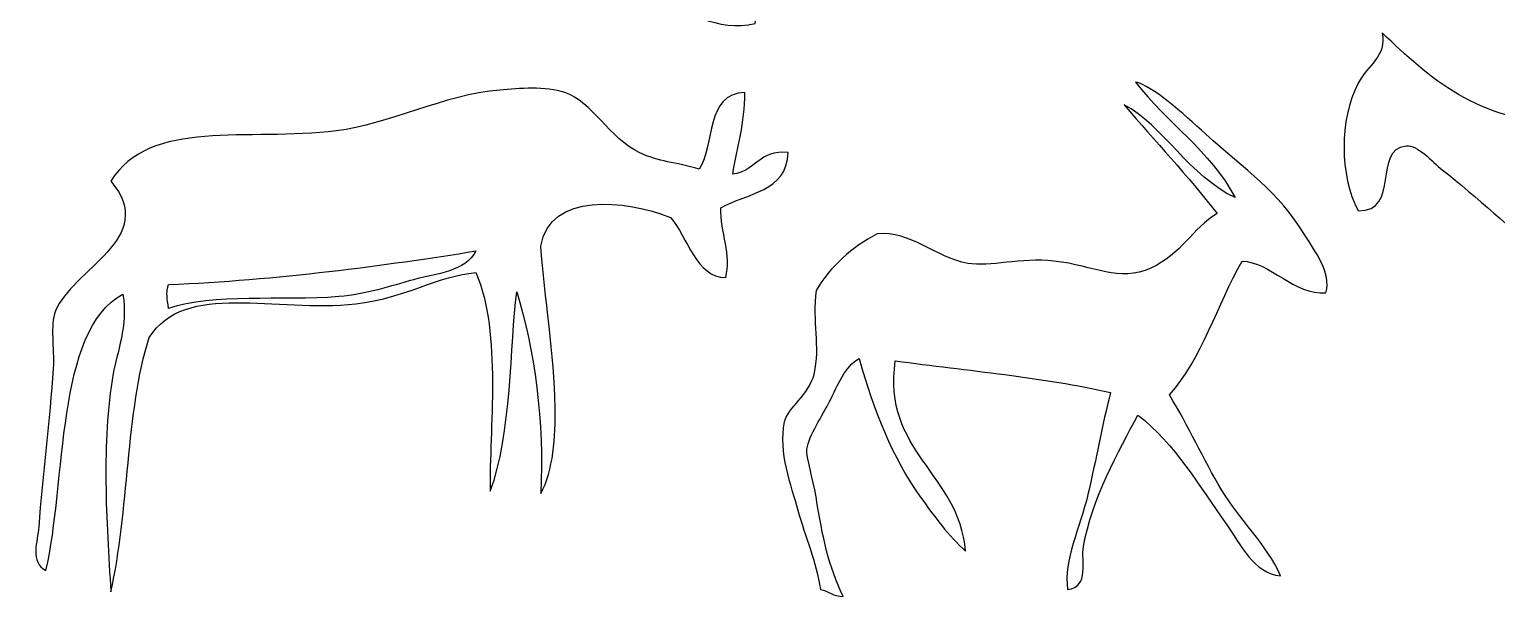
# Model space of a CAD drawing. Header units: centimetres. Extents: x -64 to 65, y -66 to 66.
# Drawn here: x -42 to -27.66, y -43.58 to -38.03 of the extents above; entities that cross this region are included whole.
import ezdxf

# ---------------------------------------------------------------- set-up
doc = ezdxf.new("R2010")
doc.units = ezdxf.units.CM
doc.header["$MEASUREMENT"] = 0
doc.layers.add('Layer 1', color=7, linetype='Continuous')

msp = doc.modelspace()

# ---------------------------------------------------------------- linework, layer by layer
at = {"layer": 'Layer 1'}
for points, knots in [([(-37.74744, -36.29377), (-37.47397, -36.16666), (-37.07492, -36.21662), (-36.82666, -36.33383), (-36.82666, -36.33383), (-36.84933, -36.07628), (-37.07894, -36.02559), (-37.3471, -36.01355), (-37.3471, -36.01355), (-37.44441, -35.93939), (-37.08323, -35.98654), (-36.98682, -35.97352), (-36.98682, -35.97352), (-37.04955, -35.49116), (-37.15832, -34.99329), (-37.02688, -34.57239), (-37.02688, -34.57239), (-36.94621, -34.31405), (-36.62231, -34.14824), (-36.34629, -33.8918), (-36.34629, -33.8918), (-36.11917, -33.68079), (-35.8167, -33.27506), (-35.26541, -33.41142), (-35.26541, -33.41142), (-35.12928, -33.32067), (-35.1926, -33.0305), (-35.02522, -32.97105), (-35.02522, -32.97105), (-34.82699, -33.0264), (-34.74497, -33.1979), (-34.58482, -33.2913), (-34.58482, -33.2913), (-33.99813, -33.13432), (-33.42954, -33.42063), (-32.98348, -33.13117), (-32.98348, -33.13117), (-32.84029, -33.39382), (-33.0737, -33.59213), (-33.14369, -33.77173), (-33.14369, -33.77173), (-32.86609, -34.22396), (-32.84326, -35.19484), (-33.42388, -35.33301), (-33.42388, -35.33301), (-33.34316, -35.96087), (-33.76821, -36.08295), (-34.06441, -36.33382), (-34.06441, -36.33382), (-33.98829, -36.77022), (-34.21768, -36.90109), (-34.34466, -37.13448), (-34.34466, -37.13448), (-34.12942, -37.30622), (-33.58676, -37.15054), (-33.58404, -37.53482), (-33.58404, -37.53482), (-33.85627, -37.66285), (-34.10159, -37.44645), (-34.38472, -37.45476), (-34.38472, -37.45476), (-34.51556, -37.52405), (-34.45256, -37.78721), (-34.58485, -37.8551), (-34.58485, -37.8551), (-34.72082, -37.96183), (-34.73646, -37.68071), (-34.9051, -37.69497), (-34.9051, -37.69497), (-35.02617, -37.75556), (-34.87192, -37.87065), (-34.9051, -37.97519), (-34.9051, -37.97519), (-35.27118, -38.07414), (-35.58159, -37.82438), (-35.94597, -37.77503), (-35.94597, -37.77503), (-36.77187, -37.66319), (-37.75051, -37.93127), (-38.06769, -37.1345), (-38.06769, -37.1345), (-38.12288, -36.53226), (-37.8365, -36.27151), (-37.54731, -36.01357), (-37.54731, -36.01357), (-37.38364, -36.04207), (-37.74062, -36.17576), (-37.74744, -36.29377)], [0, 0, 0, 0, 0.04347826, 0.04347826, 0.04347826, 0.04347826, 0.08695652, 0.08695652, 0.08695652, 0.08695652, 0.13043478, 0.13043478, 0.13043478, 0.13043478, 0.17391304, 0.17391304, 0.17391304, 0.17391304, 0.2173913, 0.2173913, 0.2173913, 0.2173913, 0.26086957, 0.26086957, 0.26086957, 0.26086957, 0.30434783, 0.30434783, 0.30434783, 0.30434783, 0.34782609, 0.34782609, 0.34782609, 0.34782609, 0.39130435, 0.39130435, 0.39130435, 0.39130435, 0.43478261, 0.43478261, 0.43478261, 0.43478261, 0.47826087, 0.47826087, 0.47826087, 0.47826087, 0.52173913, 0.52173913, 0.52173913, 0.52173913, 0.56521739, 0.56521739, 0.56521739, 0.56521739, 0.60869565, 0.60869565, 0.60869565, 0.60869565, 0.65217391, 0.65217391, 0.65217391, 0.65217391, 0.69565217, 0.69565217, 0.69565217, 0.69565217, 0.73913043, 0.73913043, 0.73913043, 0.73913043, 0.7826087, 0.7826087, 0.7826087, 0.7826087, 0.82608696, 0.82608696, 0.82608696, 0.82608696, 0.86956522, 0.86956522, 0.86956522, 0.86956522, 0.91304348, 0.91304348, 0.91304348, 0.91304348, 1, 1, 1, 1]), ([(-26.28564, -40.95734), (-26.39952, -40.9539), (-26.49982, -41.12061), (-26.5675, -41.23915), (-26.5675, -41.23915), (-26.62349, -41.33726), (-26.73702, -41.51863), (-26.75543, -41.63857), (-26.75543, -41.63857), (-26.8216, -42.06891), (-26.65309, -42.65166), (-26.73199, -43.04801), (-26.73199, -43.04801), (-26.77583, -43.06672), (-26.81798, -43.08727), (-26.87291, -43.09503), (-26.87291, -43.09503), (-27.0187, -42.11332), (-26.73218, -40.8225), (-27.24878, -40.22912), (-27.24878, -40.22912), (-27.48799, -39.99536), (-27.85457, -39.67267), (-28.18839, -39.40693), (-28.18839, -39.40693), (-28.28811, -39.32763), (-28.42816, -39.16079), (-28.54079, -39.17209), (-28.54079, -39.17209), (-28.86853, -39.20479), (-28.59524, -39.81823), (-29.01058, -39.8063), (-29.01058, -39.8063), (-29.19335, -39.46255), (-29.19611, -38.91939), (-29.01058, -38.5613), (-29.01058, -38.5613), (-28.91782, -38.3822), (-28.72613, -38.29706), (-28.77568, -38.06796), (-28.77568, -38.06796), (-28.31827, -38.50849), (-27.82331, -38.94558), (-27.03737, -38.93712), (-27.03737, -38.93712), (-26.82144, -38.93484), (-26.59242, -38.8192), (-26.35612, -38.84314), (-26.35612, -38.84314), (-26.13334, -38.86581), (-25.83145, -39.01626), (-25.51046, -39.10161), (-25.51046, -39.10161), (-24.94975, -39.25054), (-24.35055, -39.42594), (-23.79562, -39.54791), (-23.79562, -39.54791), (-23.20581, -39.67748), (-22.55824, -39.60813), (-22.38618, -40.13515), (-22.38618, -40.13515), (-22.48926, -40.17248), (-22.66103, -39.87991), (-22.856, -39.85329), (-22.856, -39.85329), (-22.70331, -40.34147), (-22.1639, -40.5915), (-21.82238, -40.98081), (-21.82238, -40.98081), (-21.47003, -41.38261), (-21.21341, -41.85491), (-20.88274, -42.20239), (-20.88274, -42.20239), (-21.04202, -42.24263), (-21.09192, -42.07864), (-21.16465, -41.99096), (-21.16465, -41.99096), (-21.53636, -41.54246), (-21.88297, -41.00385), (-22.55059, -40.81642), (-22.55059, -40.81642), (-22.32064, -41.47941), (-22.23547, -42.24533), (-21.86937, -42.76611), (-21.86937, -42.76611), (-21.78801, -42.88184), (-21.63979, -42.93433), (-21.63447, -43.09504), (-21.63447, -43.09504), (-22.4456, -42.89605), (-22.45669, -41.89703), (-22.78551, -41.21578), (-22.78551, -41.21578), (-22.98966, -41.03861), (-23.23607, -41.09685), (-23.5137, -41.02785), (-23.5137, -41.02785), (-23.81678, -40.95239), (-24.10616, -40.67958), (-24.38288, -40.69889), (-24.38288, -40.69889), (-24.57454, -40.71233), (-24.7788, -40.9368), (-24.99359, -40.95736), (-24.99359, -40.95736), (-25.32911, -40.98943), (-25.73538, -40.67497), (-25.8628, -41.07476), (-25.8628, -41.07476), (-25.93276, -41.91995), (-25.60758, -42.36995), (-25.43997, -42.97754), (-25.43997, -42.97754), (-25.88866, -42.67552), (-25.95758, -41.55017), (-26.28564, -40.95734)], [0, 0, 0, 0, 0.03333333, 0.03333333, 0.03333333, 0.03333333, 0.06666667, 0.06666667, 0.06666667, 0.06666667, 0.1, 0.1, 0.1, 0.1, 0.13333333, 0.13333333, 0.13333333, 0.13333333, 0.16666667, 0.16666667, 0.16666667, 0.16666667, 0.2, 0.2, 0.2, 0.2, 0.23333333, 0.23333333, 0.23333333, 0.23333333, 0.26666667, 0.26666667, 0.26666667, 0.26666667, 0.3, 0.3, 0.3, 0.3, 0.33333333, 0.33333333, 0.33333333, 0.33333333, 0.36666667, 0.36666667, 0.36666667, 0.36666667, 0.4, 0.4, 0.4, 0.4, 0.43333333, 0.43333333, 0.43333333, 0.43333333, 0.46666667, 0.46666667, 0.46666667, 0.46666667, 0.5, 0.5, 0.5, 0.5, 0.53333333, 0.53333333, 0.53333333, 0.53333333, 0.56666667, 0.56666667, 0.56666667, 0.56666667, 0.6, 0.6, 0.6, 0.6, 0.63333333, 0.63333333, 0.63333333, 0.63333333, 0.66666667, 0.66666667, 0.66666667, 0.66666667, 0.7, 0.7, 0.7, 0.7, 0.73333333, 0.73333333, 0.73333333, 0.73333333, 0.76666667, 0.76666667, 0.76666667, 0.76666667, 0.8, 0.8, 0.8, 0.8, 0.83333333, 0.83333333, 0.83333333, 0.83333333, 0.86666667, 0.86666667, 0.86666667, 0.86666667, 0.9, 0.9, 0.9, 0.9, 0.93333333, 0.93333333, 0.93333333, 0.93333333, 1, 1, 1, 1]), ([(-31.18636, -38.54955), (-31.02399, -38.58135), (-30.72352, -38.85581), (-30.4999, -39.05893), (-30.4999, -39.05893), (-30.1017, -39.42051), (-29.79902, -39.6041), (-29.52549, -40.05543), (-29.52549, -40.05543), (-29.43159, -40.2104), (-29.26908, -40.40849), (-29.32618, -40.60907), (-29.32618, -40.60907), (-29.63003, -40.63767), (-29.87424, -40.30295), (-30.14559, -40.29906), (-30.14559, -40.29906), (-30.38991, -40.72642), (-30.53434, -41.25378), (-30.85422, -41.60568), (-30.85422, -41.60568), (-30.66983, -41.91561), (-30.52325, -42.23367), (-30.34487, -42.53574), (-30.34487, -42.53574), (-30.16974, -42.83231), (-29.90677, -43.05924), (-29.76911, -43.3773), (-29.76911, -43.3773), (-30.03335, -43.35089), (-30.15847, -43.06596), (-30.30058, -42.86792), (-30.30058, -42.86792), (-30.56527, -42.49912), (-30.79681, -42.08412), (-31.16429, -41.80493), (-31.16429, -41.80493), (-31.35151, -42.15653), (-31.61326, -42.62329), (-31.69576, -43.08943), (-31.69576, -43.08943), (-31.72045, -43.22881), (-31.63038, -43.48046), (-31.85081, -43.51009), (-31.85081, -43.51009), (-31.89037, -43.21892), (-31.72929, -42.90925), (-31.65147, -42.58003), (-31.65147, -42.58003), (-31.57366, -42.25089), (-31.51246, -41.8977), (-31.43001, -41.58348), (-31.43001, -41.58348), (-32.08533, -41.43418), (-32.82698, -41.3712), (-33.53382, -41.27347), (-33.53382, -41.27347), (-33.66394, -42.16395), (-32.91485, -42.36707), (-32.84728, -43.13368), (-32.84728, -43.13368), (-33.00865, -42.99276), (-33.15994, -42.78501), (-33.29022, -42.60221), (-33.29022, -42.60221), (-33.55978, -42.22391), (-33.7448, -41.76033), (-33.88815, -41.2513), (-33.88815, -41.2513), (-34.02163, -41.32395), (-34.09844, -41.51636), (-34.17602, -41.67201), (-34.17602, -41.67201), (-34.23859, -41.79763), (-34.38345, -42.00586), (-34.39748, -42.13707), (-34.39748, -42.13707), (-34.40624, -42.21896), (-34.33705, -42.4233), (-34.3089, -42.60218), (-34.3089, -42.60218), (-34.24466, -43.01027), (-34.1847, -43.28237), (-34.04315, -43.57651), (-34.04315, -43.57651), (-34.14181, -43.57929), (-34.18047, -43.5219), (-34.26461, -43.51007), (-34.26461, -43.51007), (-34.30816, -43.2322), (-34.41333, -42.99977), (-34.48609, -42.735), (-34.48609, -42.735), (-34.55284, -42.49195), (-34.68339, -42.1707), (-34.61896, -41.87135), (-34.61896, -41.87135), (-34.58851, -41.73001), (-34.37671, -41.6042), (-34.33107, -41.40627), (-34.33107, -41.40627), (-34.26585, -41.12364), (-34.3489, -40.89382), (-34.30892, -40.58686), (-34.30892, -40.58686), (-34.16348, -40.34847), (-33.96367, -40.16445), (-33.71099, -40.03327), (-33.71099, -40.03327), (-33.38545, -40.00163), (-33.14325, -40.26383), (-32.82519, -40.32114), (-32.82519, -40.32114), (-32.61593, -40.3589), (-32.30473, -40.26439), (-31.98366, -40.29902), (-31.98366, -40.29902), (-31.57496, -40.34305), (-31.35993, -40.51479), (-31.03137, -40.36543), (-31.03137, -40.36543), (-30.74348, -40.23457), (-30.62817, -39.97903), (-30.3892, -39.83396), (-30.3892, -39.83396), (-30.67458, -39.4623), (-30.99671, -39.12752), (-31.29714, -38.77094), (-31.29714, -38.77094), (-30.92141, -38.97104), (-30.65489, -39.47217), (-30.21203, -39.67894), (-30.21203, -39.67894), (-30.45547, -39.22115), (-30.88246, -38.94685), (-31.18636, -38.54955)], [0, 0, 0, 0, 0.02857143, 0.02857143, 0.02857143, 0.02857143, 0.05714286, 0.05714286, 0.05714286, 0.05714286, 0.08571429, 0.08571429, 0.08571429, 0.08571429, 0.11428571, 0.11428571, 0.11428571, 0.11428571, 0.14285714, 0.14285714, 0.14285714, 0.14285714, 0.17142857, 0.17142857, 0.17142857, 0.17142857, 0.2, 0.2, 0.2, 0.2, 0.22857143, 0.22857143, 0.22857143, 0.22857143, 0.25714286, 0.25714286, 0.25714286, 0.25714286, 0.28571429, 0.28571429, 0.28571429, 0.28571429, 0.31428571, 0.31428571, 0.31428571, 0.31428571, 0.34285714, 0.34285714, 0.34285714, 0.34285714, 0.37142857, 0.37142857, 0.37142857, 0.37142857, 0.4, 0.4, 0.4, 0.4, 0.42857143, 0.42857143, 0.42857143, 0.42857143, 0.45714286, 0.45714286, 0.45714286, 0.45714286, 0.48571429, 0.48571429, 0.48571429, 0.48571429, 0.51428571, 0.51428571, 0.51428571, 0.51428571, 0.54285714, 0.54285714, 0.54285714, 0.54285714, 0.57142857, 0.57142857, 0.57142857, 0.57142857, 0.6, 0.6, 0.6, 0.6, 0.62857143, 0.62857143, 0.62857143, 0.62857143, 0.65714286, 0.65714286, 0.65714286, 0.65714286, 0.68571429, 0.68571429, 0.68571429, 0.68571429, 0.71428571, 0.71428571, 0.71428571, 0.71428571, 0.74285714, 0.74285714, 0.74285714, 0.74285714, 0.77142857, 0.77142857, 0.77142857, 0.77142857, 0.8, 0.8, 0.8, 0.8, 0.82857143, 0.82857143, 0.82857143, 0.82857143, 0.85714286, 0.85714286, 0.85714286, 0.85714286, 0.88571429, 0.88571429, 0.88571429, 0.88571429, 0.91428571, 0.91428571, 0.91428571, 0.91428571, 0.94285714, 0.94285714, 0.94285714, 0.94285714, 1, 1, 1, 1]), ([(-35.45012, -39.40201), (-35.29539, -39.15769), (-35.39122, -38.66276), (-35.00411, -38.6508), (-35.00411, -38.6508), (-35.00271, -38.9574), (-35.08269, -39.18259), (-35.12151, -39.44889), (-35.12151, -39.44889), (-34.89622, -39.42378), (-34.8646, -39.20505), (-34.58163, -39.23767), (-34.58163, -39.23767), (-34.59327, -39.62502), (-34.98396, -39.63341), (-35.23886, -39.77755), (-35.23886, -39.77755), (-35.24632, -40.0121), (-35.13051, -40.24787), (-35.19192, -40.45824), (-35.19192, -40.45824), (-35.48116, -40.46425), (-35.56162, -40.06229), (-35.7318, -39.87142), (-35.7318, -39.87142), (-36.1717, -39.69844), (-36.91179, -39.62192), (-36.99937, -40.1531), (-36.99937, -40.1531), (-36.96209, -40.6475), (-36.86483, -41.21985), (-36.85851, -41.72586), (-36.85851, -41.72586), (-36.85483, -42.02002), (-36.87494, -42.34406), (-36.99937, -42.57089), (-36.99937, -42.57089), (-36.96246, -41.88475), (-37.0611, -41.15151), (-37.23413, -40.59911), (-37.23413, -40.59911), (-37.29951, -41.11621), (-37.28239, -41.99757), (-37.49234, -42.54745), (-37.49234, -42.54745), (-37.50692, -41.94965), (-37.37513, -41.0099), (-37.63315, -40.41134), (-37.63315, -40.41134), (-37.99917, -40.43957), (-38.31863, -40.66187), (-38.80682, -40.71648), (-38.80682, -40.71648), (-39.59314, -40.80445), (-40.47383, -40.48978), (-40.82556, -41.04515), (-40.82556, -41.04515), (-41.05519, -41.77011), (-41.02326, -42.75663), (-41.20111, -43.53327), (-41.20111, -43.53327), (-41.24244, -42.83294), (-41.29483, -42.08425), (-41.17767, -41.39724), (-41.17767, -41.39724), (-41.14521, -41.20693), (-41.02855, -40.92924), (-41.08377, -40.62265), (-41.08377, -40.62265), (-41.74105, -40.96915), (-41.63532, -42.47495), (-41.8349, -43.32206), (-41.8349, -43.32206), (-41.99725, -43.24893), (-41.91409, -43.02845), (-41.90536, -42.89949), (-41.90536, -42.89949), (-41.87088, -42.3907), (-41.79569, -41.84647), (-41.7645, -41.35028), (-41.7645, -41.35028), (-41.75138, -41.14197), (-41.79747, -40.93454), (-41.741, -40.78696), (-41.741, -40.78696), (-41.58863, -40.38837), (-40.72444, -40.07261), (-41.20109, -39.51931), (-41.20109, -39.51931), (-40.82371, -38.90098), (-39.86516, -39.13326), (-38.99462, -39.02644), (-38.99462, -39.02644), (-38.49951, -38.96564), (-37.94293, -38.67187), (-37.39839, -38.6274), (-37.39839, -38.6274), (-37.21186, -38.61211), (-36.95021, -38.58827), (-36.76461, -38.65084), (-36.76461, -38.65084), (-36.49704, -38.74117), (-36.3254, -39.09891), (-36.03695, -39.23771), (-36.03695, -39.23771), (-35.84141, -39.33174), (-35.68658, -39.32785), (-35.45012, -39.40201)], [0, 0, 0, 0, 0.03571429, 0.03571429, 0.03571429, 0.03571429, 0.07142857, 0.07142857, 0.07142857, 0.07142857, 0.10714286, 0.10714286, 0.10714286, 0.10714286, 0.14285714, 0.14285714, 0.14285714, 0.14285714, 0.17857143, 0.17857143, 0.17857143, 0.17857143, 0.21428571, 0.21428571, 0.21428571, 0.21428571, 0.25, 0.25, 0.25, 0.25, 0.28571429, 0.28571429, 0.28571429, 0.28571429, 0.32142857, 0.32142857, 0.32142857, 0.32142857, 0.35714286, 0.35714286, 0.35714286, 0.35714286, 0.39285714, 0.39285714, 0.39285714, 0.39285714, 0.42857143, 0.42857143, 0.42857143, 0.42857143, 0.46428571, 0.46428571, 0.46428571, 0.46428571, 0.5, 0.5, 0.5, 0.5, 0.53571429, 0.53571429, 0.53571429, 0.53571429, 0.57142857, 0.57142857, 0.57142857, 0.57142857, 0.60714286, 0.60714286, 0.60714286, 0.60714286, 0.64285714, 0.64285714, 0.64285714, 0.64285714, 0.67857143, 0.67857143, 0.67857143, 0.67857143, 0.71428571, 0.71428571, 0.71428571, 0.71428571, 0.75, 0.75, 0.75, 0.75, 0.78571429, 0.78571429, 0.78571429, 0.78571429, 0.82142857, 0.82142857, 0.82142857, 0.82142857, 0.85714286, 0.85714286, 0.85714286, 0.85714286, 0.89285714, 0.89285714, 0.89285714, 0.89285714, 0.92857143, 0.92857143, 0.92857143, 0.92857143, 1, 1, 1, 1]), ([(-40.63775, -40.52869), (-40.66664, -40.62836), (-40.64635, -40.65506), (-40.63775, -40.76343), (-40.63775, -40.76343), (-40.2, -40.60833), (-39.53907, -40.69332), (-38.97114, -40.64603), (-38.97114, -40.64603), (-38.70658, -40.62404), (-38.46338, -40.54308), (-38.24351, -40.48178), (-38.24351, -40.48178), (-38.01906, -40.41913), (-37.7344, -40.40497), (-37.63314, -40.20008), (-37.63314, -40.20008), (-38.51092, -40.34195), (-39.5845, -40.48464), (-40.63775, -40.52869)], [0, 0, 0, 0, 0.16666667, 0.16666667, 0.16666667, 0.16666667, 0.33333333, 0.33333333, 0.33333333, 0.33333333, 0.5, 0.5, 0.5, 0.5, 0.66666667, 0.66666667, 0.66666667, 0.66666667, 1, 1, 1, 1])]:
    msp.add_open_spline(points, degree=3, knots=knots, dxfattribs=at)

doc.saveas('drawing.dxf')
